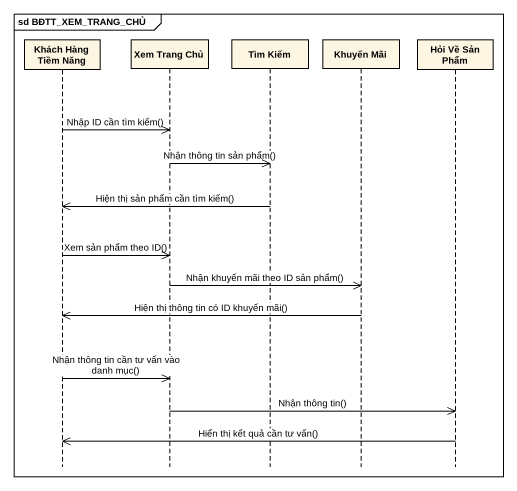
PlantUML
@startuml
mainframe sd BĐTT_XEM_TRANG_CHỦ
hide footbox
participant "Khách Hàng Tiềm Năng" as Khách_Hàng_Tiềm_Năng
participant "Xem Trang Chủ" as Xem_Trang_Chủ
participant "Tìm Kiếm" as Tìm_Kiếm
participant "Khuyến Mãi" as Khuyến_Mãi
participant "Hỏi Về Sản Phẩm" as Hỏi_Về_Sản_Phẩm

Khách_Hàng_Tiềm_Năng ->> Xem_Trang_Chủ : Nhập ID cần tìm kiếm()
Xem_Trang_Chủ ->> Tìm_Kiếm : Nhận thông tin sản phẩm()
Tìm_Kiếm ->> Khách_Hàng_Tiềm_Năng : Hiện thị sản phẩm cần tìm kiếm()
Khách_Hàng_Tiềm_Năng ->> Xem_Trang_Chủ : Xem sản phẩm theo ID()
Xem_Trang_Chủ ->> Khuyến_Mãi : Nhận khuyến mãi theo ID sản phẩm()
Khuyến_Mãi ->> Khách_Hàng_Tiềm_Năng : Hiện thị thông tin có ID khuyến mãi()
Khách_Hàng_Tiềm_Năng ->> Xem_Trang_Chủ : Nhận thông tin cần tư vấn vào danh mục()
Xem_Trang_Chủ ->> Hỏi_Về_Sản_Phẩm : Nhận thông tin()
Hỏi_Về_Sản_Phẩm ->> Khách_Hàng_Tiềm_Năng : Hiển thị kết quả cần tư vấn()
@enduml
